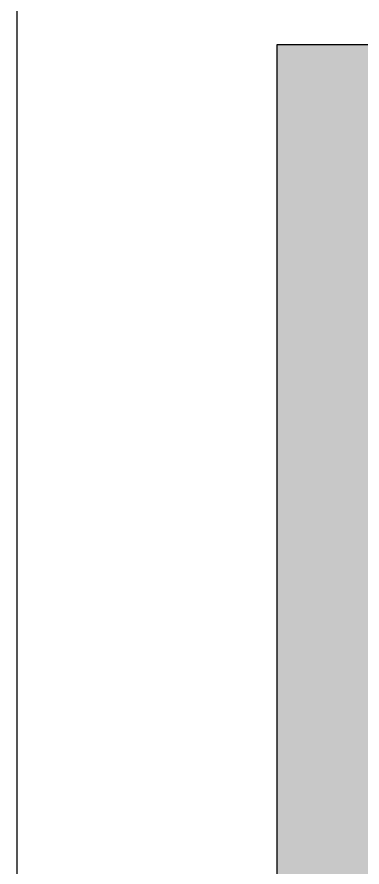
# Model space of a CAD drawing. Header units: metres. Extents: x -11 to 85, y -301 to 135.
# Drawn here: x 64.556 to 64.883, y -28.206 to -27.398 of the extents above; entities that cross this region are included whole.
import ezdxf

# ---------------------------------------------------------------- set-up
doc = ezdxf.new("R2010")
doc.units = ezdxf.units.M
doc.header["$LTSCALE"] = 0.036
for name, color, linetype in [('elec psiktis', 170, 'Continuous'), ('fan klimatismos hatch', 21, 'Continuous'), ('mihanologika text', 20, 'Continuous')]:
    doc.layers.add(name, color=color, linetype=linetype)

# ---------------------------------------------------------------- blocks, each defined once
blk = doc.blocks.new('elec psiktis')
at = {"layer": 'fan klimatismos hatch'}
blk.add_hatch(color=256, dxfattribs=at).paths.add_polyline_path([(-0.0064, 2.2384), (-1.1829, 2.2384), (-1.1829, -0.0146), (-0.0064, -0.0146)])
at = {"layer": 'elec psiktis'}
for p, q in [((-0.0064, 2.2384), (-0.0064, -0.0146)), ((-0.0064, 2.2384), (-0.0064, -0.0146)), ((-0.0064, -0.0146), (-4.7844, -0.0146))]:
    blk.add_line(p, q, dxfattribs=at)

msp = doc.modelspace()

# ---------------------------------------------------------------- linework, layer by layer
at = {"layer": 'mihanologika text'}
msp.add_lwpolyline([(64.55551, -24.8641), (72.96493, -24.8641), (72.96493, -33.59888), (64.55551, -33.59888)], close=True, dxfattribs=at)

# ---------------------------------------------------------------- block references
at = {"layer": 'elec psiktis', "linetype": 'Continuous', "xscale": 0.6500000000014552, "yscale": 0.6500000000014552, "zscale": 0.65, "rotation": 180}
msp.add_blockref('elec psiktis', (64.79857, -27.43366), dxfattribs=at)

doc.saveas('drawing.dxf')
